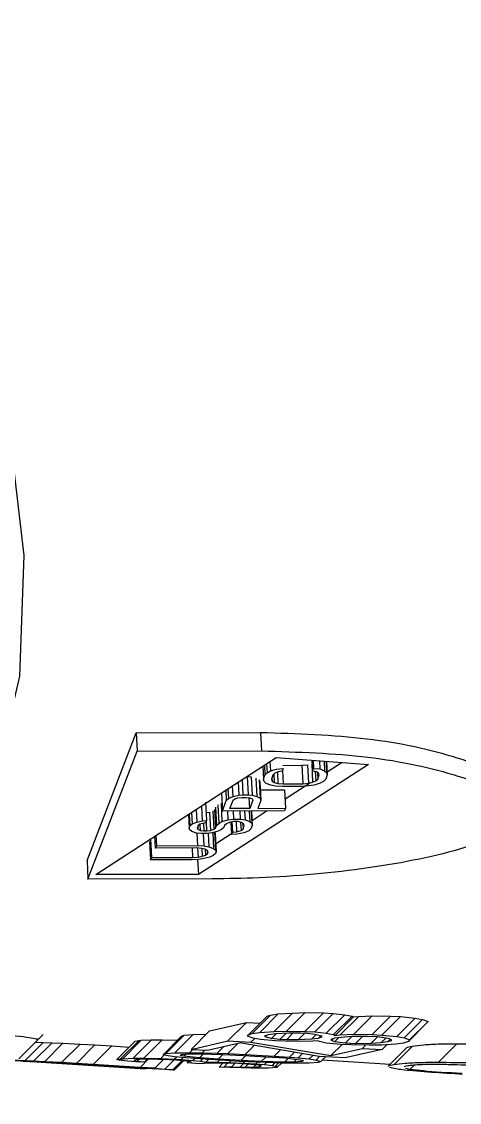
# Model space of a CAD drawing. Extents: x 1076 to 1148, y 508 to 635.
# Drawn here: x 1114.797 to 1115.02, y 553.81 to 554.362 of the extents above; entities that cross this region are included whole.
import ezdxf

# ---------------------------------------------------------------- set-up
doc = ezdxf.new("R2010")
doc.units = 0
doc.header["$MEASUREMENT"] = 0
doc.layers.add('1', color=4, linetype='Continuous')
doc.layers.add('GEOMETRY', color=4, linetype='Continuous', lineweight=25)

# ---------------------------------------------------------------- blocks, each defined once
blk = doc.blocks.new('SUCTION 1235301')
at = {"layer": 'GEOMETRY'}
for p, q in [((0.04576, -2.11547), (0.0708, -2.0502)), ((0.0708, -2.0502), (0.13423, -2.04999)), ((0.0708, -2.0502), (0.07129, -2.05961)), ((0.13423, -2.04999), (0.13472, -2.0594)), ((0.04625, -2.12489), (0.07129, -2.05961)), ((0.0503, -2.12261), (0.14218, -2.06282)), ((0.07129, -2.05961), (0.13472, -2.0594)), ((0.14218, -2.06282), (0.1893, -2.06639)), ((0.1893, -2.06639), (0.10258, -2.1225)), ((0.13546, -2.06719), (0.13581, -2.07394)), ((0.13629, -2.06666), (0.13655, -2.07181)), ((0.1374, -2.06593), (0.13764, -2.07062)), ((0.13907, -2.06484), (0.13932, -2.06967)), ((0.14235, -2.0687), (0.14581, -2.06845)), ((0.14581, -2.06845), (0.14531, -2.06988)), ((0.14572, -2.06683), (0.15541, -2.0668)), ((0.15541, -2.0668), (0.15819, -2.06656)), ((0.15541, -2.0668), (0.1559, -2.0762)), ((0.15819, -2.06656), (0.15868, -2.07596)), ((0.16038, -2.06608), (0.16087, -2.07548)), ((0.16054, -2.06421), (0.16083, -2.06983)), ((0.16083, -2.06983), (0.16132, -2.0684)), ((0.16111, -2.06425), (0.16132, -2.0684)), ((0.16132, -2.0684), (0.16462, -2.06862)), ((0.1644, -2.0645), (0.16462, -2.06862)), ((0.16673, -2.06468), (0.16699, -2.06957)), ((0.1677, -2.06475), (0.16801, -2.07051)), ((0.16791, -2.06477), (0.16827, -2.0717)), ((0.17585, -2.06537), (0.1682, -2.07032)), ((0.12491, -2.07406), (0.12532, -2.08185)), ((0.1274, -2.07244), (0.12753, -2.07244)), ((0.12753, -2.07244), (0.12947, -2.07266)), ((0.12753, -2.07244), (0.12802, -2.08184)), ((0.12947, -2.07266), (0.12996, -2.08206)), ((0.13192, -2.07333), (0.13241, -2.08273)), ((0.13581, -2.07394), (0.13655, -2.07181)), ((0.13607, -2.07511), (0.13581, -2.07394)), ((0.13655, -2.07181), (0.13764, -2.07062)), ((0.13764, -2.07062), (0.13932, -2.06967)), ((0.13932, -2.06967), (0.14235, -2.0687)), ((0.1406, -2.0718), (0.13986, -2.07392)), ((0.13986, -2.07392), (0.14021, -2.07486)), ((0.14012, -2.07319), (0.14021, -2.07486)), ((0.14161, -2.07085), (0.1406, -2.0718)), ((0.14109, -2.07134), (0.14131, -2.07555)), ((0.1432, -2.07013), (0.14161, -2.07085)), ((0.14287, -2.07028), (0.14317, -2.07601)), ((0.14531, -2.06988), (0.1432, -2.07013)), ((0.14543, -2.06953), (0.14578, -2.07624)), ((0.16277, -2.07006), (0.16083, -2.06983)), ((0.16222, -2.06999), (0.16247, -2.07477)), ((0.16247, -2.07477), (0.16348, -2.07383)), ((0.16387, -2.07077), (0.16277, -2.07006)), ((0.1633, -2.0704), (0.16348, -2.07383)), ((0.16348, -2.07383), (0.16422, -2.07171)), ((0.16422, -2.07171), (0.16387, -2.07077)), ((0.16462, -2.06862), (0.16699, -2.06957)), ((0.16753, -2.07382), (0.16644, -2.07499)), ((0.16699, -2.06957), (0.16801, -2.07051)), ((0.16827, -2.0717), (0.16753, -2.07382)), ((0.16801, -2.07051), (0.16827, -2.0717)), ((0.11654, -2.07951), (0.11682, -2.08483)), ((0.11765, -2.07878), (0.11791, -2.0837)), ((0.12026, -2.08278), (0.11997, -2.07727)), ((0.12286, -2.07539), (0.12321, -2.08209)), ((0.13361, -2.07424), (0.13387, -2.07537)), ((0.13361, -2.07424), (0.1341, -2.08364)), ((0.13387, -2.07537), (0.13436, -2.08477)), ((0.13408, -2.0794), (0.14654, -2.07935)), ((0.13709, -2.07604), (0.13607, -2.07511)), ((0.13946, -2.07696), (0.13709, -2.07604)), ((0.142, -2.07741), (0.13946, -2.07696)), ((0.14021, -2.07486), (0.14131, -2.07555)), ((0.14131, -2.07555), (0.14317, -2.07601)), ((0.14529, -2.07763), (0.142, -2.07741)), ((0.14317, -2.07601), (0.14578, -2.07624)), ((0.15541, -2.07759), (0.14529, -2.07763)), ((0.14578, -2.07624), (0.1559, -2.0762)), ((0.14654, -2.07935), (0.14703, -2.08875)), ((0.15978, -2.07577), (0.14679, -2.08416)), ((0.15886, -2.07735), (0.15541, -2.07759)), ((0.1559, -2.0762), (0.15868, -2.07596)), ((0.15868, -2.07596), (0.16087, -2.07548)), ((0.16173, -2.07687), (0.15886, -2.07735)), ((0.16087, -2.07548), (0.16247, -2.07477)), ((0.16476, -2.07593), (0.16173, -2.07687)), ((0.16644, -2.07499), (0.16476, -2.07593)), ((0.11433, -2.0808), (0.11482, -2.0902)), ((0.11482, -2.0902), (0.11682, -2.08483)), ((0.11682, -2.08483), (0.11791, -2.0837)), ((0.11791, -2.0837), (0.12026, -2.08278)), ((0.11869, -2.08886), (0.12027, -2.08459)), ((0.12026, -2.08278), (0.12321, -2.08209)), ((0.12027, -2.08459), (0.1212, -2.08391)), ((0.1212, -2.08391), (0.12271, -2.08345)), ((0.12271, -2.08345), (0.12482, -2.08322)), ((0.12321, -2.08209), (0.12532, -2.08185)), ((0.12482, -2.08322), (0.12684, -2.08321)), ((0.12532, -2.08185), (0.12802, -2.08184)), ((0.12684, -2.08321), (0.12879, -2.08343)), ((0.12802, -2.08184), (0.12996, -2.08206)), ((0.12882, -2.08882), (0.12853, -2.0834)), ((0.12879, -2.08343), (0.12997, -2.08388)), ((0.13039, -2.08456), (0.12882, -2.08882)), ((0.12996, -2.08206), (0.13241, -2.08273)), ((0.12997, -2.08388), (0.13039, -2.08456)), ((0.13241, -2.08273), (0.1341, -2.08364)), ((0.13436, -2.08477), (0.13286, -2.0888)), ((0.1341, -2.08364), (0.13436, -2.08477)), ((0.10138, -2.08937), (0.10172, -2.09583)), ((0.10467, -2.09517), (0.10427, -2.08749)), ((0.10628, -2.08554), (0.10677, -2.09494)), ((0.10993, -2.09004), (0.11042, -2.09944)), ((0.11085, -2.0894), (0.11134, -2.0988)), ((0.11135, -2.08811), (0.11185, -2.09751)), ((0.11245, -2.08703), (0.11294, -2.09643)), ((0.11413, -2.08616), (0.11462, -2.09556)), ((0.14653, -2.09008), (0.11482, -2.0902)), ((0.11742, -2.09019), (0.11765, -2.09468)), ((0.12882, -2.08882), (0.11869, -2.08886)), ((0.12031, -2.09018), (0.12052, -2.09424)), ((0.12368, -2.09017), (0.12389, -2.09423)), ((0.12619, -2.09016), (0.12643, -2.09465)), ((0.12851, -2.09015), (0.12879, -2.09551)), ((0.12948, -2.09015), (0.12981, -2.09637)), ((0.12968, -2.09015), (0.13006, -2.09745)), ((0.13759, -2.09012), (0.12994, -2.09507)), ((0.13286, -2.0888), (0.14703, -2.08875)), ((0.14703, -2.08875), (0.14653, -2.09008)), ((0.09749, -2.0919), (0.09785, -2.09885)), ((0.09794, -2.09161), (0.09827, -2.09777)), ((0.09906, -2.09088), (0.09936, -2.0967)), ((0.09936, -2.0967), (0.10172, -2.09583)), ((0.10172, -2.09583), (0.10467, -2.09517)), ((0.10467, -2.09517), (0.10677, -2.09494)), ((0.10677, -2.09494), (0.10627, -2.09624)), ((0.10647, -2.09573), (0.10671, -2.1003)), ((0.10656, -2.09087), (0.10833, -2.09068)), ((0.10833, -2.09068), (0.10882, -2.10008)), ((0.11294, -2.09643), (0.11462, -2.09556)), ((0.11462, -2.09556), (0.11765, -2.09468)), ((0.1185, -2.09598), (0.1169, -2.09663)), ((0.11765, -2.09468), (0.12052, -2.09424)), ((0.12069, -2.09554), (0.1185, -2.09598)), ((0.11912, -2.09586), (0.11945, -2.10216)), ((0.11968, -2.09574), (0.11995, -2.10089)), ((0.12052, -2.09424), (0.12389, -2.09423)), ((0.12272, -2.09553), (0.12069, -2.09554)), ((0.12179, -2.09554), (0.12206, -2.10068)), ((0.12458, -2.09596), (0.12272, -2.09553)), ((0.12389, -2.09423), (0.12643, -2.09465)), ((0.12412, -2.09585), (0.12434, -2.10003)), ((0.12567, -2.0966), (0.12458, -2.09596)), ((0.12643, -2.09465), (0.12879, -2.09551)), ((0.12879, -2.09551), (0.12981, -2.09637)), ((0.09785, -2.09885), (0.09827, -2.09777)), ((0.09819, -2.0997), (0.09785, -2.09885)), ((0.0992, -2.10054), (0.09819, -2.0997)), ((0.09827, -2.09777), (0.09936, -2.0967)), ((0.10157, -2.10138), (0.0992, -2.10054)), ((0.10418, -2.10158), (0.10157, -2.10138)), ((0.1018, -2.1014), (0.10214, -2.10778)), ((0.1024, -2.09755), (0.1019, -2.09883)), ((0.1019, -2.09883), (0.10232, -2.09947)), ((0.10224, -2.09795), (0.10232, -2.09947)), ((0.10232, -2.09947), (0.10342, -2.1001)), ((0.10332, -2.0969), (0.1024, -2.09755)), ((0.10325, -2.09695), (0.10342, -2.1001)), ((0.10484, -2.09646), (0.10332, -2.0969)), ((0.10342, -2.1001), (0.10536, -2.10031)), ((0.10688, -2.10157), (0.10418, -2.10158)), ((0.10627, -2.09624), (0.10484, -2.09646)), ((0.10509, -2.10158), (0.10543, -2.10798)), ((0.10516, -2.09641), (0.10536, -2.10031)), ((0.10536, -2.10031), (0.10671, -2.1003)), ((0.10671, -2.1003), (0.10882, -2.10008)), ((0.10966, -2.10135), (0.10688, -2.10157)), ((0.1076, -2.10152), (0.10796, -2.10838)), ((0.10882, -2.10008), (0.11042, -2.09944)), ((0.1127, -2.1005), (0.10966, -2.10135)), ((0.10991, -2.10128), (0.11032, -2.10919)), ((0.11042, -2.09944), (0.11134, -2.0988)), ((0.11086, -2.10101), (0.11133, -2.11)), ((0.11094, -2.10099), (0.1111, -2.10161)), ((0.1111, -2.10161), (0.11159, -2.11101)), ((0.11134, -2.0988), (0.11185, -2.09751)), ((0.11185, -2.09751), (0.11294, -2.09643)), ((0.11438, -2.09964), (0.1127, -2.1005)), ((0.11539, -2.09878), (0.11438, -2.09964)), ((0.11589, -2.0975), (0.11539, -2.09878)), ((0.1169, -2.09663), (0.11589, -2.0975)), ((0.11945, -2.10216), (0.11995, -2.10089)), ((0.11995, -2.10089), (0.12206, -2.10068)), ((0.12206, -2.10068), (0.12434, -2.10003)), ((0.12586, -2.1013), (0.12223, -2.10194)), ((0.12434, -2.10003), (0.12535, -2.09918)), ((0.1252, -2.09632), (0.12535, -2.09918)), ((0.12535, -2.09918), (0.12601, -2.09746)), ((0.12601, -2.09746), (0.12567, -2.0966)), ((0.1283, -2.10023), (0.12586, -2.1013)), ((0.12939, -2.09916), (0.1283, -2.10023)), ((0.13006, -2.09745), (0.12939, -2.09916)), ((0.12981, -2.09637), (0.13006, -2.09745)), ((0.07769, -2.1057), (0.07819, -2.11512)), ((0.0782, -2.10451), (0.07869, -2.11392)), ((0.08072, -2.10908), (0.0804, -2.10302)), ((0.08095, -2.10267), (0.08122, -2.10785)), ((0.11943, -2.10186), (0.11138, -2.10707)), ((0.12223, -2.10194), (0.11945, -2.10216)), ((0.08072, -2.10908), (0.08122, -2.10785)), ((0.10163, -2.10901), (0.08072, -2.10908)), ((0.08122, -2.10785), (0.10214, -2.10778)), ((0.09936, -2.10902), (0.09961, -2.11386)), ((0.10425, -2.10921), (0.10163, -2.10901)), ((0.10214, -2.10778), (0.10543, -2.10798)), ((0.10215, -2.10905), (0.10239, -2.11366)), ((0.1061, -2.10961), (0.10425, -2.10921)), ((0.10438, -2.10924), (0.10459, -2.11325)), ((0.10459, -2.11325), (0.10619, -2.11264)), ((0.10543, -2.10798), (0.10796, -2.10838)), ((0.10603, -2.1096), (0.10619, -2.11264)), ((0.1072, -2.11022), (0.1061, -2.10961)), ((0.10619, -2.11264), (0.1072, -2.11184)), ((0.10711, -2.11017), (0.1072, -2.11184)), ((0.10754, -2.11103), (0.1072, -2.11022)), ((0.1072, -2.11184), (0.10754, -2.11103)), ((0.10796, -2.10838), (0.11032, -2.10919)), ((0.11125, -2.11182), (0.11015, -2.11283)), ((0.11032, -2.10919), (0.11133, -2.11)), ((0.11159, -2.11101), (0.11125, -2.11182)), ((0.11133, -2.11), (0.11159, -2.11101)), ((0.04576, -2.11547), (0.04625, -2.12489)), ((0.07819, -2.11512), (0.07869, -2.11392)), ((0.0991, -2.11506), (0.07819, -2.11512)), ((0.07869, -2.11392), (0.09961, -2.11386)), ((0.10256, -2.11485), (0.0991, -2.11506)), ((0.09961, -2.11386), (0.10239, -2.11366)), ((0.10218, -2.11487), (0.10258, -2.1225)), ((0.10239, -2.11366), (0.10459, -2.11325)), ((0.10543, -2.11444), (0.10256, -2.11485)), ((0.10847, -2.11364), (0.10543, -2.11444)), ((0.11015, -2.11283), (0.10847, -2.11364)), ((0.10258, -2.1225), (0.0503, -2.12261)), ((0.10969, -2.12477), (0.04625, -2.12489)), ((0.1376, -2.19489), (0.12818, -2.20432)), ((0.13937, -2.19433), (0.12995, -2.20376)), ((0.14327, -2.1937), (0.13385, -2.20314)), ((0.1376, -2.19489), (0.13937, -2.19433)), ((0.13937, -2.19433), (0.14327, -2.1937)), ((0.15057, -2.19323), (0.14116, -2.20267)), ((0.14327, -2.1937), (0.15057, -2.19323)), ((0.15699, -2.19305), (0.14757, -2.20249)), ((0.15057, -2.19323), (0.15699, -2.19305)), ((0.16634, -2.19319), (0.15692, -2.20263)), ((0.15699, -2.19305), (0.16634, -2.19319)), ((0.17141, -2.19345), (0.16199, -2.20289)), ((0.16634, -2.19319), (0.17141, -2.19345)), ((0.17726, -2.19411), (0.16784, -2.20354)), ((0.17141, -2.19345), (0.17726, -2.19411)), ((0.18098, -2.19482), (0.17157, -2.20425)), ((0.18178, -2.1952), (0.17236, -2.20464)), ((0.18436, -2.19499), (0.17494, -2.20443)), ((0.17726, -2.19411), (0.18098, -2.19482)), ((0.18098, -2.19482), (0.18178, -2.1952)), ((0.18178, -2.1952), (0.18436, -2.19499)), ((0.19123, -2.19466), (0.18181, -2.2041)), ((0.18436, -2.19499), (0.19123, -2.19466)), ((0.20058, -2.1948), (0.19116, -2.20424)), ((0.19123, -2.19466), (0.20058, -2.1948)), ((0.20565, -2.19507), (0.19623, -2.2045)), ((0.20058, -2.1948), (0.20565, -2.19507)), ((0.20565, -2.19507), (0.21319, -2.19581)), ((0.1083, -2.20234), (0.12707, -2.19803)), ((0.12707, -2.19803), (0.11765, -2.20747)), ((0.12707, -2.19803), (0.13408, -2.19842)), ((0.21319, -2.19581), (0.20377, -2.20524)), ((0.21691, -2.19652), (0.20749, -2.20596)), ((0.21921, -2.19832), (0.20979, -2.20776)), ((0.21974, -2.19752), (0.21032, -2.20695)), ((0.21319, -2.19581), (0.21691, -2.19652)), ((0.21691, -2.19652), (0.21974, -2.19752)), ((0.21974, -2.19752), (0.21921, -2.19832)), ((0.01093, -2.21664), (0.02338, -2.20416)), ((0.09401, -2.20506), (0.08459, -2.2145)), ((0.09532, -2.20453), (0.08591, -2.21396)), ((0.09998, -2.20416), (0.09056, -2.2136)), ((0.09401, -2.20506), (0.09532, -2.20453)), ((0.09532, -2.20453), (0.09998, -2.20416)), ((0.09888, -2.21178), (0.1083, -2.20234)), ((0.09998, -2.20416), (0.10659, -2.20406)), ((0.12769, -2.2051), (0.12818, -2.20432)), ((0.13058, -2.20604), (0.12769, -2.2051)), ((0.12818, -2.20432), (0.12995, -2.20376)), ((0.13131, -2.20616), (0.12936, -2.20812)), ((0.12995, -2.20376), (0.13385, -2.20314)), ((0.13435, -2.20669), (0.13058, -2.20604)), ((0.13385, -2.20314), (0.14116, -2.20267)), ((0.13657, -2.2054), (0.13747, -2.2045)), ((0.13657, -2.2054), (0.13663, -2.20477)), ((0.1399, -2.20621), (0.13657, -2.2054)), ((0.13663, -2.20477), (0.13839, -2.2042)), ((0.13839, -2.2042), (0.14186, -2.20372)), ((0.1399, -2.20621), (0.1424, -2.2037)), ((0.1441, -2.20674), (0.1399, -2.20621)), ((0.14116, -2.20267), (0.14757, -2.20249)), ((0.14186, -2.20372), (0.14871, -2.2034)), ((0.1441, -2.20674), (0.14736, -2.20347)), ((0.14748, -2.20692), (0.15099, -2.20339)), ((0.14757, -2.20249), (0.15692, -2.20263)), ((0.14871, -2.2034), (0.15467, -2.20337)), ((0.15341, -2.20691), (0.15683, -2.20349)), ((0.15467, -2.20337), (0.15805, -2.20355)), ((0.15692, -2.20263), (0.16199, -2.20289)), ((0.15805, -2.20355), (0.16222, -2.20411)), ((0.16022, -2.20664), (0.16264, -2.20422)), ((0.16366, -2.20617), (0.16022, -2.20664)), ((0.16199, -2.20289), (0.16784, -2.20354)), ((0.16222, -2.20411), (0.16551, -2.20495)), ((0.16366, -2.20617), (0.16501, -2.20483)), ((0.16543, -2.20561), (0.16366, -2.20617)), ((0.16551, -2.20495), (0.16543, -2.20561)), ((0.16784, -2.20354), (0.17157, -2.20425)), ((0.17036, -2.20717), (0.17126, -2.20626)), ((0.17042, -2.20653), (0.17218, -2.20597)), ((0.17157, -2.20425), (0.17236, -2.20464)), ((0.17199, -2.20788), (0.17419, -2.20569)), ((0.17218, -2.20597), (0.17565, -2.20548)), ((0.17236, -2.20464), (0.17494, -2.20443)), ((0.17494, -2.20443), (0.18181, -2.2041)), ((0.17565, -2.20548), (0.18081, -2.20508)), ((0.17745, -2.20863), (0.181, -2.20508)), ((0.18081, -2.20508), (0.18891, -2.20499)), ((0.18181, -2.2041), (0.19116, -2.20424)), ((0.18252, -2.2089), (0.1864, -2.20502)), ((0.18891, -2.20499), (0.19398, -2.20525)), ((0.19058, -2.20885), (0.19415, -2.20528)), ((0.19116, -2.20424), (0.19623, -2.2045)), ((0.19398, -2.20525), (0.19939, -2.20605)), ((0.1957, -2.20849), (0.1983, -2.20589)), ((0.19623, -2.2045), (0.20377, -2.20524)), ((0.19939, -2.20605), (0.20099, -2.2068)), ((0.20377, -2.20524), (0.20749, -2.20596)), ((0.20749, -2.20596), (0.21032, -2.20695)), ((0.02341, -2.20823), (0.01399, -2.21766)), ((0.02792, -2.20842), (0.0185, -2.21786)), ((0.01951, -2.20804), (0.02341, -2.20823)), ((0.02341, -2.20823), (0.02792, -2.20842)), ((0.03345, -2.20868), (0.02403, -2.21812)), ((0.02792, -2.20842), (0.03345, -2.20868)), ((0.04219, -2.20913), (0.03277, -2.21857)), ((0.03345, -2.20868), (0.04219, -2.20913)), ((0.04976, -2.20955), (0.04034, -2.21898)), ((0.04219, -2.20913), (0.04976, -2.20955)), ((0.05834, -2.21005), (0.04892, -2.21949)), ((0.04976, -2.20955), (0.05834, -2.21005)), ((0.05834, -2.21005), (0.06732, -2.21061)), ((0.07034, -2.20758), (0.06092, -2.21702)), ((0.07234, -2.20719), (0.06292, -2.21663)), ((0.07339, -2.2071), (0.06397, -2.21654)), ((0.07871, -2.20687), (0.06929, -2.21631)), ((0.07034, -2.20758), (0.07234, -2.20719)), ((0.07234, -2.20719), (0.07339, -2.2071)), ((0.07339, -2.2071), (0.07871, -2.20687)), ((0.08411, -2.20687), (0.07469, -2.21631)), ((0.07871, -2.20687), (0.08411, -2.20687)), ((0.08411, -2.20687), (0.09204, -2.20703)), ((0.09969, -2.21183), (0.09804, -2.21348)), ((0.09888, -2.21178), (0.11765, -2.20747)), ((0.09888, -2.21178), (0.10724, -2.21224)), ((0.10724, -2.21224), (0.12361, -2.20853)), ((0.11552, -2.21036), (0.11216, -2.21373)), ((0.12286, -2.2087), (0.11763, -2.21393)), ((0.11765, -2.20747), (0.12936, -2.20812)), ((0.16413, -2.21539), (0.12361, -2.20853)), ((0.13096, -2.20977), (0.12642, -2.21433)), ((0.12936, -2.20812), (0.17023, -2.21499)), ((0.14194, -2.2074), (0.13435, -2.20669)), ((0.14701, -2.20766), (0.14194, -2.2074)), ((0.14748, -2.20692), (0.1441, -2.20674)), ((0.15463, -2.20775), (0.14701, -2.20766)), ((0.15341, -2.20691), (0.14748, -2.20692)), ((0.16022, -2.20664), (0.15341, -2.20691)), ((0.16099, -2.20762), (0.15463, -2.20775)), ((0.16355, -2.20744), (0.16099, -2.20762)), ((0.16437, -2.2078), (0.16355, -2.20744)), ((0.16771, -2.20859), (0.16437, -2.2078)), ((0.1753, -2.20929), (0.16771, -2.20859)), ((0.17589, -2.20932), (0.17023, -2.21499)), ((0.17023, -2.21499), (0.18624, -2.21127)), ((0.17036, -2.20717), (0.17042, -2.20653)), ((0.17199, -2.20788), (0.17036, -2.20717)), ((0.17745, -2.20863), (0.17199, -2.20788)), ((0.18037, -2.20955), (0.1753, -2.20929)), ((0.18252, -2.2089), (0.17745, -2.20863)), ((0.19628, -2.21182), (0.17751, -2.21613)), ((0.18967, -2.20973), (0.18037, -2.20955)), ((0.19058, -2.20885), (0.18252, -2.2089)), ((0.18781, -2.2097), (0.18624, -2.21127)), ((0.18624, -2.21127), (0.19628, -2.21182)), ((0.19604, -2.2096), (0.18967, -2.20973)), ((0.1957, -2.20849), (0.19058, -2.20885)), ((0.19914, -2.20802), (0.1957, -2.20849)), ((0.20328, -2.2092), (0.19604, -2.2096)), ((0.19864, -2.20946), (0.19628, -2.21182)), ((0.19914, -2.20802), (0.20056, -2.2066)), ((0.2009, -2.20746), (0.19914, -2.20802)), ((0.20897, -2.21081), (0.19955, -2.22025)), ((0.20099, -2.2068), (0.2009, -2.20746)), ((0.21184, -2.21008), (0.20243, -2.21952)), ((0.20715, -2.2086), (0.20328, -2.2092)), ((0.20979, -2.20776), (0.20715, -2.2086)), ((0.21032, -2.20695), (0.20979, -2.20776)), ((0.23447, -2.20889), (0.22505, -2.21833)), ((0.23447, -2.20889), (0.24092, -2.20901)), ((0.01399, -2.21766), (0.00025, -2.21699)), ((0.00088, -2.21703), (0.07558, -2.22165)), ((0.06092, -2.21702), (0.06292, -2.21663)), ((0.06213, -2.21736), (0.06092, -2.21702)), ((0.06662, -2.21789), (0.06213, -2.21736)), ((0.06292, -2.21663), (0.06397, -2.21654)), ((0.06397, -2.21654), (0.06929, -2.21631)), ((0.06929, -2.21631), (0.07469, -2.21631)), ((0.07059, -2.21716), (0.06963, -2.21747)), ((0.06963, -2.21747), (0.07135, -2.21778)), ((0.07269, -2.21699), (0.07059, -2.21716)), ((0.07209, -2.21704), (0.07135, -2.21778)), ((0.07696, -2.21685), (0.07269, -2.21699)), ((0.077, -2.21685), (0.07288, -2.22097)), ((0.07469, -2.21631), (0.08337, -2.21649)), ((0.07651, -2.21686), (0.07523, -2.21814)), ((0.08182, -2.2169), (0.07696, -2.21685)), ((0.08028, -2.22145), (0.08474, -2.21699)), ((0.0878, -2.21709), (0.08182, -2.2169)), ((0.0852, -2.21465), (0.08337, -2.21649)), ((0.08337, -2.21649), (0.09046, -2.21682)), ((0.08459, -2.2145), (0.08591, -2.21396)), ((0.0871, -2.21513), (0.08459, -2.2145)), ((0.09009, -2.21723), (0.0855, -2.22182)), ((0.08591, -2.21396), (0.09056, -2.2136)), ((0.0906, -2.21562), (0.0871, -2.21513)), ((0.09107, -2.21728), (0.0878, -2.21709)), ((0.09157, -2.21571), (0.09046, -2.21682)), ((0.09046, -2.21682), (0.09373, -2.21702)), ((0.09056, -2.2136), (0.09804, -2.21348)), ((0.09624, -2.21614), (0.0906, -2.21562)), ((0.09656, -2.21778), (0.09107, -2.21728)), ((0.09336, -2.21491), (0.09418, -2.21444)), ((0.09519, -2.21531), (0.09336, -2.21491)), ((0.09475, -2.216), (0.09373, -2.21702)), ((0.09373, -2.21702), (0.09975, -2.21746)), ((0.09418, -2.21444), (0.09833, -2.21415)), ((0.09519, -2.21531), (0.0962, -2.2143)), ((0.10316, -2.21616), (0.09519, -2.21531)), ((0.10072, -2.21649), (0.09624, -2.21614)), ((0.09804, -2.21348), (0.10452, -2.21352)), ((0.09833, -2.21415), (0.10315, -2.21411)), ((0.10072, -2.21649), (0.09975, -2.21746)), ((0.09975, -2.21746), (0.1036, -2.21787)), ((0.10852, -2.21704), (0.10072, -2.21649)), ((0.10315, -2.21411), (0.1151, -2.21436)), ((0.10316, -2.21616), (0.10517, -2.21415)), ((0.11261, -2.2168), (0.10316, -2.21616)), ((0.1047, -2.21677), (0.1036, -2.21787)), ((0.10587, -2.21217), (0.10452, -2.21352)), ((0.10452, -2.21352), (0.11216, -2.21373)), ((0.10777, -2.21698), (0.10639, -2.21836)), ((0.12342, -2.2179), (0.10852, -2.21704)), ((0.11216, -2.21373), (0.11763, -2.21393)), ((0.11331, -2.21731), (0.11233, -2.2183)), ((0.11261, -2.2168), (0.11505, -2.21435)), ((0.1242, -2.21747), (0.11261, -2.2168)), ((0.1151, -2.21436), (0.12554, -2.21485)), ((0.11763, -2.21393), (0.12642, -2.21433)), ((0.12675, -2.21492), (0.1242, -2.21747)), ((0.13462, -2.21798), (0.1242, -2.21747)), ((0.12554, -2.21485), (0.13713, -2.21552)), ((0.12642, -2.21433), (0.14132, -2.21519)), ((0.13462, -2.21798), (0.13709, -2.21552)), ((0.13713, -2.21552), (0.14656, -2.21618)), ((0.14445, -2.21206), (0.14132, -2.21519)), ((0.14132, -2.21519), (0.14909, -2.21575)), ((0.14652, -2.21828), (0.14841, -2.21639)), ((0.14656, -2.21618), (0.15448, -2.21708)), ((0.15157, -2.21326), (0.14909, -2.21575)), ((0.14909, -2.21575), (0.15355, -2.21613)), ((0.15131, -2.21826), (0.1527, -2.21687)), ((0.15571, -2.21397), (0.15355, -2.21613)), ((0.15355, -2.21613), (0.15916, -2.21668)), ((0.15448, -2.21708), (0.15629, -2.21751)), ((0.15545, -2.21799), (0.156, -2.21744)), ((0.15629, -2.21751), (0.15545, -2.21799)), ((0.16098, -2.21486), (0.15916, -2.21668)), ((0.15916, -2.21668), (0.16261, -2.21722)), ((0.16442, -2.21541), (0.16261, -2.21722)), ((0.16261, -2.21722), (0.16507, -2.21791)), ((0.17751, -2.21613), (0.16413, -2.21539)), ((0.1674, -2.21557), (0.16507, -2.21791)), ((0.16577, -2.2172), (0.20046, -2.21934)), ((0.01324, -2.21779), (0.02358, -2.21826)), ((0.06916, -2.22124), (0.01324, -2.21779)), ((0.0185, -2.21786), (0.01399, -2.21766)), ((0.02403, -2.21812), (0.0185, -2.21786)), ((0.02358, -2.21826), (0.0275, -2.21843)), ((0.03277, -2.21857), (0.02403, -2.21812)), ((0.0275, -2.21843), (0.03245, -2.21868)), ((0.03245, -2.21868), (0.03841, -2.21901)), ((0.04034, -2.21898), (0.03277, -2.21857)), ((0.03841, -2.21901), (0.04539, -2.21941)), ((0.04892, -2.21949), (0.04034, -2.21898)), ((0.04539, -2.21941), (0.06936, -2.22089)), ((0.07288, -2.22097), (0.04892, -2.21949)), ((0.07266, -2.21832), (0.06662, -2.21789)), ((0.0695, -2.2209), (0.06916, -2.22124)), ((0.0795, -2.22171), (0.06916, -2.22124)), ((0.06936, -2.22089), (0.07516, -2.22128)), ((0.07135, -2.21778), (0.07523, -2.21814)), ((0.07523, -2.21814), (0.07266, -2.21832)), ((0.08028, -2.22145), (0.07288, -2.22097)), ((0.07516, -2.22128), (0.07878, -2.22154)), ((0.08909, -2.2223), (0.07557, -2.22164)), ((0.07878, -2.22154), (0.08023, -2.22169)), ((0.0795, -2.22171), (0.07959, -2.22162)), ((0.08023, -2.22169), (0.0795, -2.22171)), ((0.08028, -2.22145), (0.0855, -2.22182)), ((0.0855, -2.22182), (0.08954, -2.22216)), ((0.0904, -2.2223), (0.08909, -2.2223)), ((0.09414, -2.21756), (0.08954, -2.22216)), ((0.08954, -2.22216), (0.0904, -2.2223)), ((0.09505, -2.21764), (0.0904, -2.2223)), ((0.09878, -2.21807), (0.09656, -2.21778)), ((0.09761, -2.21792), (0.0968, -2.21873)), ((0.0968, -2.21873), (0.0989, -2.21855)), ((0.10336, -2.21912), (0.0968, -2.21873)), ((0.0989, -2.21855), (0.09878, -2.21807)), ((0.10545, -2.21894), (0.10336, -2.21912)), ((0.1036, -2.21787), (0.10639, -2.21836)), ((0.11025, -2.21876), (0.10545, -2.21894)), ((0.10639, -2.21836), (0.11233, -2.2183)), ((0.11511, -2.2188), (0.11025, -2.21876)), ((0.11233, -2.2183), (0.11831, -2.21849)), ((0.11509, -2.2188), (0.1131, -2.2208)), ((0.1131, -2.2208), (0.11567, -2.22063)), ((0.11853, -2.22106), (0.1131, -2.2208)), ((0.12273, -2.21909), (0.11511, -2.2188)), ((0.1174, -2.21889), (0.11567, -2.22063)), ((0.11567, -2.22063), (0.11946, -2.22079)), ((0.11914, -2.21765), (0.11831, -2.21849)), ((0.11831, -2.21849), (0.12539, -2.21882)), ((0.12447, -2.22129), (0.11853, -2.22106)), ((0.12121, -2.21903), (0.11946, -2.22079)), ((0.11946, -2.22079), (0.12377, -2.22091)), ((0.12928, -2.21948), (0.12273, -2.21909)), ((0.13218, -2.21831), (0.12342, -2.2179)), ((0.12542, -2.21925), (0.12377, -2.22091)), ((0.12377, -2.22091), (0.12645, -2.22093)), ((0.12929, -2.22137), (0.12447, -2.22129)), ((0.12619, -2.21803), (0.12539, -2.21882)), ((0.12539, -2.21882), (0.13195, -2.21922)), ((0.12797, -2.21941), (0.12645, -2.22093)), ((0.12645, -2.22093), (0.13069, -2.22082)), ((0.13203, -2.21973), (0.12928, -2.21948)), ((0.13464, -2.22142), (0.12929, -2.22137)), ((0.1318, -2.21971), (0.13069, -2.22082)), ((0.13069, -2.22082), (0.13383, -2.22056)), ((0.13195, -2.21922), (0.13282, -2.21834)), ((0.13195, -2.21922), (0.13633, -2.21956)), ((0.13424, -2.22003), (0.13203, -2.21973)), ((0.13764, -2.21854), (0.13218, -2.21831)), ((0.13433, -2.22006), (0.13383, -2.22056)), ((0.13383, -2.22056), (0.13482, -2.22023)), ((0.13482, -2.22023), (0.13424, -2.22003)), ((0.14652, -2.21828), (0.13462, -2.21798)), ((0.13836, -2.22136), (0.13464, -2.22142)), ((0.13737, -2.21852), (0.13633, -2.21956)), ((0.13633, -2.21956), (0.14018, -2.21997)), ((0.14524, -2.21879), (0.13764, -2.21854)), ((0.14254, -2.221), (0.13836, -2.22136)), ((0.14148, -2.21866), (0.14018, -2.21997)), ((0.14018, -2.21997), (0.14186, -2.22032)), ((0.14344, -2.21873), (0.14186, -2.22032)), ((0.14186, -2.22032), (0.14301, -2.22072)), ((0.14301, -2.22072), (0.14254, -2.221)), ((0.14495, -2.21878), (0.14301, -2.22072)), ((0.15167, -2.21887), (0.14524, -2.21879)), ((0.15131, -2.21826), (0.14652, -2.21828)), ((0.15545, -2.21799), (0.15131, -2.21826)), ((0.1591, -2.21881), (0.15167, -2.21887)), ((0.16373, -2.21847), (0.1591, -2.21881)), ((0.16507, -2.21791), (0.16373, -2.21847)), ((0.20417, -2.2219), (0.20008, -2.22107)), ((0.20829, -2.22141), (0.21059, -2.22189)), ((0.21259, -2.21988), (0.21059, -2.22189))]:
    blk.add_line(p, q, dxfattribs=at)
at = {"layer": 'GEOMETRY', "flags": 128}
blk.add_lwpolyline([(-0.88383, -0.625), (-0.78056, -0.72112), (-0.68001, -0.82105), (-0.58316, -0.92384), (-0.49094, -1.0285), (-0.40423, -1.13403), (-0.32387, -1.23939), (-0.25064, -1.34359), (-0.18523, -1.44561), (-0.12828, -1.54447), (-0.08034, -1.63923), (-0.04187, -1.72896), (-0.01324, -1.81281), (0.00528, -1.88997), (0.0135, -1.95969), (0.01135, -2.0213), (-0.00115, -2.07421), (-0.02388, -2.11791), (-0.05662, -2.15198), (-0.09907, -2.1761), (-0.1508, -2.19001), (-0.21132, -2.19361), (-0.22738, -2.19291)], dxfattribs=at)
at = {"layer": 'GEOMETRY'}
for points, knots in [([(0.13423, -2.04999), (0.15287, -2.05061), (0.19016, -2.05183), (0.23667, -2.06219), (0.26377, -2.07404), (0.27269, -2.08195), (0.27532, -2.08428)], [0, 0, 0, 0, 0.2925107, 0.5850176, 0.8775934, 1, 1, 1, 1]), ([(0.13472, -2.0594), (0.15336, -2.06001), (0.19065, -2.06123), (0.23716, -2.07159), (0.26426, -2.08344), (0.27318, -2.09135), (0.27581, -2.09368)], [0, 0, 0, 0, 0.292511, 0.585019, 0.877594, 1, 1, 1, 1]), ([(0.27581, -2.09368), (0.26433, -2.09905), (0.24136, -2.10978), (0.19018, -2.12), (0.14436, -2.12431), (0.11758, -2.12466), (0.10969, -2.12477)], [0, 0, 0, 0, 0.292522, 0.585032, 0.877723, 1, 1, 1, 1]), ([(-0.19256, -2.19492), (-0.19274, -2.19489), (-0.19336, -2.19477), (-0.18661, -2.19483), (-0.17345, -2.19505), (-0.1535, -2.19552), (-0.1229, -2.19643), (-0.08321, -2.19804), (-0.03945, -2.20049), (-0.00441, -2.20323), (0.01479, -2.20542), (0.02161, -2.20656), (0.02024, -2.20679), (0.01999, -2.20683)], [0, 0, 0, 0, 0.030772, 0.102119, 0.164153, 0.227976, 0.327988, 0.468797, 0.613939, 0.787972, 0.896909, 0.9813, 1, 1, 1, 1]), ([(0.20911, -2.21095), (0.20907, -2.2109), (0.2088, -2.21059), (0.21045, -2.21031), (0.21184, -2.21008)], [0, 0, 0, 0, 0.153945, 1, 1, 1, 1]), ([(0.21184, -2.21008), (0.21354, -2.20985), (0.21693, -2.20938), (0.22531, -2.20897), (0.23164, -2.20892), (0.23447, -2.20889)], [0, 0, 0, 0, 0.355046, 0.712389, 1, 1, 1, 1]), ([(0.19969, -2.22039), (0.19965, -2.22034), (0.19938, -2.22002), (0.20103, -2.21975), (0.20243, -2.21952)], [0, 0, 0, 0, 0.153945, 1, 1, 1, 1]), ([(0.20243, -2.21952), (0.20412, -2.21928), (0.20751, -2.21882), (0.21589, -2.21841), (0.22222, -2.21835), (0.22505, -2.21833)], [0, 0, 0, 0, 0.355046, 0.712389, 1, 1, 1, 1]), ([(0.23741, -2.22456), (0.232, -2.22423), (0.22115, -2.22357), (0.20985, -2.22264), (0.20531, -2.22205), (0.20417, -2.2219)], [0, 0, 0, 0, 0.42617, 0.855103, 1, 1, 1, 1]), ([(0.20947, -2.22021), (0.20835, -2.22039), (0.20722, -2.22057), (0.20749, -2.22078), (0.2075, -2.22079)], [0, 0, 0, 0, 0.985691, 1, 1, 1, 1]), ([(0.22647, -2.21954), (0.22408, -2.21953), (0.21965, -2.21951), (0.21412, -2.2197), (0.21106, -2.21997), (0.20983, -2.22015), (0.20947, -2.22021)], [0, 0, 0, 0, 0.327376, 0.60432, 0.880975, 1, 1, 1, 1]), ([(0.21059, -2.22189), (0.21273, -2.22215), (0.21948, -2.22297), (0.22989, -2.22358), (0.237, -2.22399)], [0, 0, 0, 0, 0.316951, 1, 1, 1, 1]), ([(0.22505, -2.21833), (0.23055, -2.2184), (0.24769, -2.21863), (0.26362, -2.21955), (0.27444, -2.22018)], [0, 0, 0, 0, 0.321012, 1, 1, 1, 1]), ([(0.26712, -2.2213), (0.2607, -2.22094), (0.24875, -2.22029), (0.23484, -2.21968), (0.22767, -2.21956), (0.22647, -2.21954)], [0, 0, 0, 0, 0.491961, 0.915608, 1, 1, 1, 1])]:
    blk.add_open_spline(points, degree=3, knots=knots, dxfattribs=at)
blk = doc.blocks.new('2026 TX')
at = {"layer": '1', "color": 3}
blk.add_open_spline([(37.71333, 37.71364), (38.0546, 37.3744), (38.73714, 36.69591), (39.77371, 35.69292), (40.81787, 34.70071), (41.52059, 34.05084), (41.87194, 33.7259)], degree=3, knots=[0, 0, 0, 0, 0.25, 0.500002, 0.750002, 1, 1, 1, 1], dxfattribs=at)
blk.add_blockref('SUCTION 1235301', (39.02225, 36.25517), dxfattribs=at)

msp = doc.modelspace()

# ---------------------------------------------------------------- block references
at = {"layer": '1'}
msp.add_blockref('2026 TX', (1075.76246, 519.79368), dxfattribs=at)

doc.saveas('drawing.dxf')
